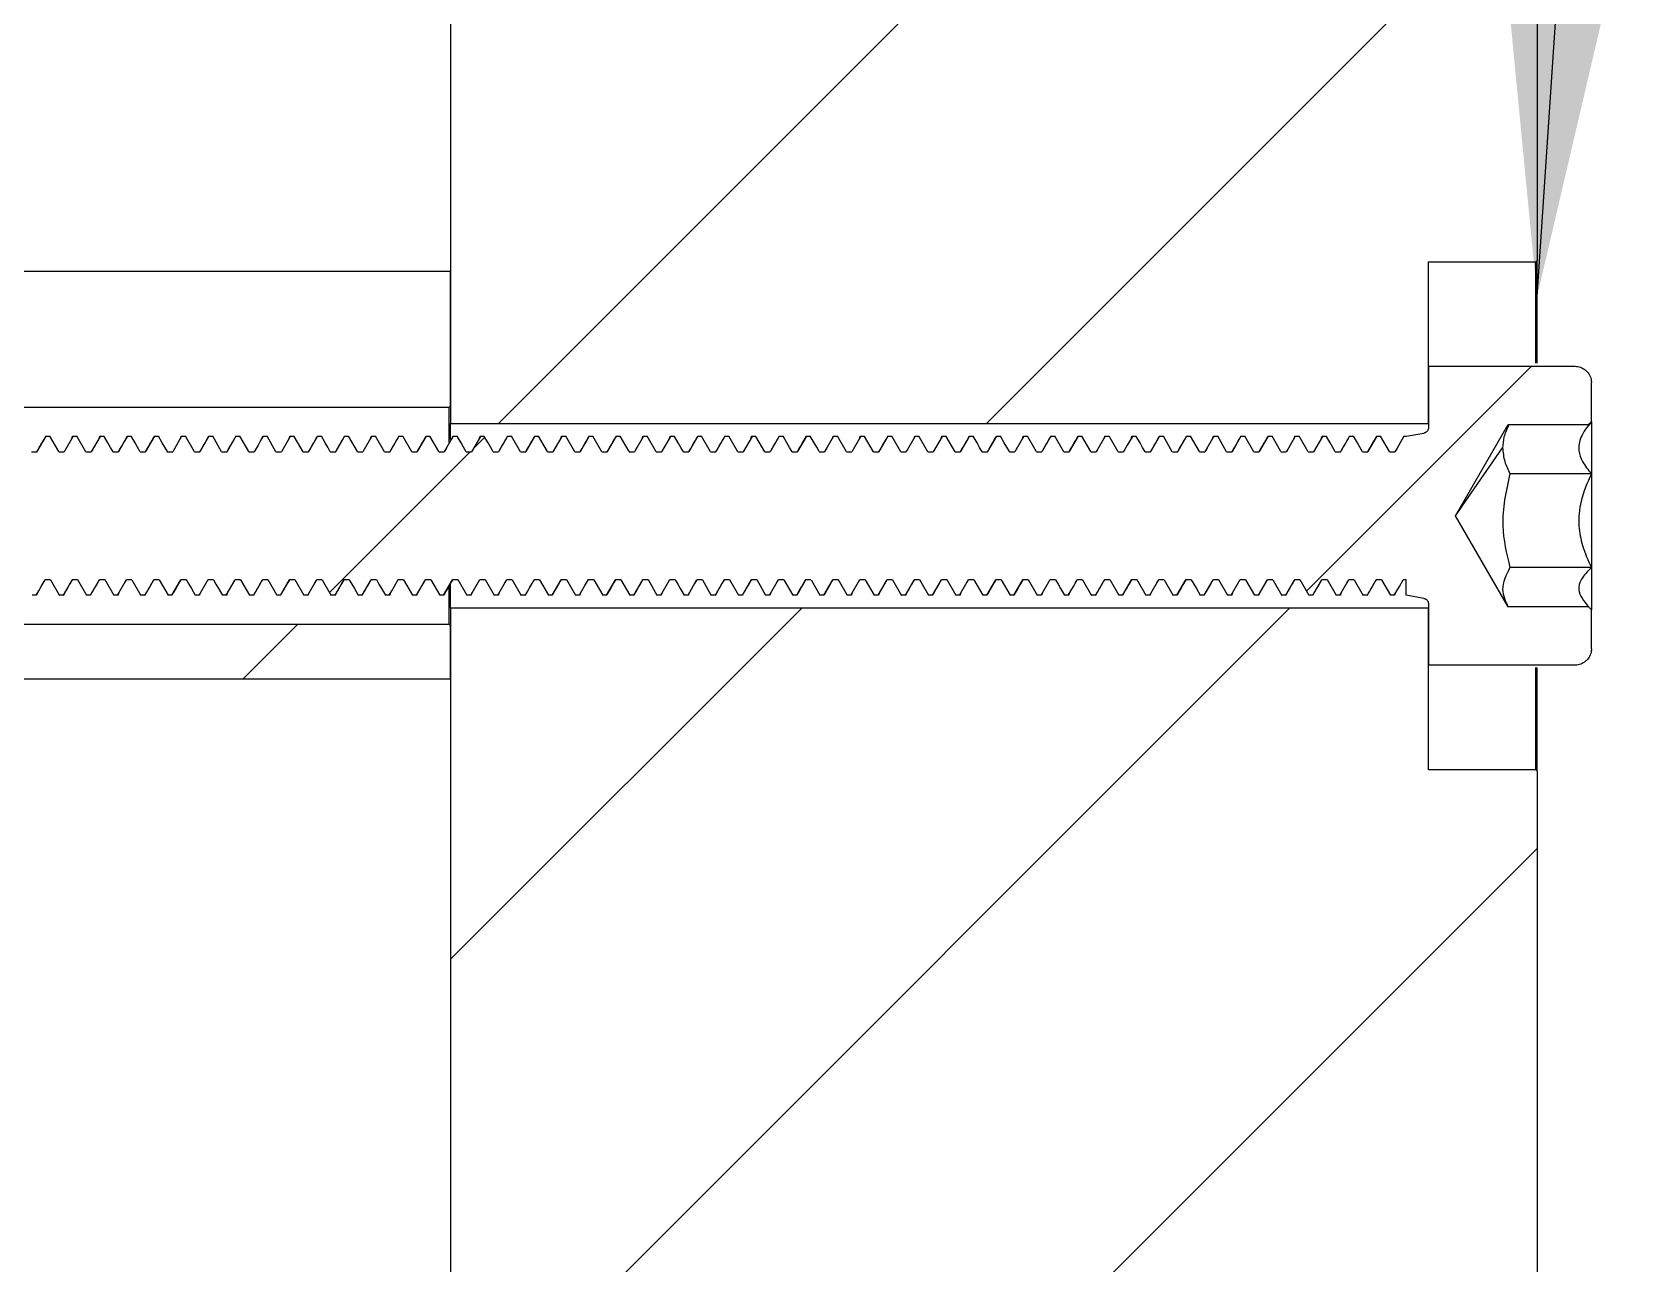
# Model space of a CAD drawing. Header units: millimetres. Extents: x 2 to 1187, y 2 to 839.
# Drawn here: x 606.96 to 614.39, y 742.67 to 748.34 of the extents above; entities that cross this region are included whole.
import ezdxf

# ---------------------------------------------------------------- set-up
doc = ezdxf.new("R2010")
doc.units = ezdxf.units.MM
doc.dimstyles.new('SLDDIMSTYLE0', dxfattribs={"dimtxt": 0.18, "dimasz": 3.302, "dimexe": 0, "dimexo": 0.0625, "dimgap": 0, "dimtad": 0, "dimtih": 1, "dimtoh": 1, "dimdec": 0, "dimrnd": 1e-09, "dimzin": 0, "dimdsep": 46, "dimtxsty": 'Standard', "dimsah": 1, "dimcen": 0.09, "dimadec": 0, "dimazin": 0, "dimtfac": 3.302, "dimtdec": 0, "dimtofl": 0, "dimtmove": 0, "dimatfit": 3, "dimfxl": 1, "dimfrac": 2, "dimtolj": 1, "dimtzin": 0, "dimarcsym": 0})

# ---------------------------------------------------------------- blocks, each defined once
blk = doc.blocks.new('SW_HATCH_0')
at = {"color": 0, "linetype": 'Continuous', "lineweight": 18}
for p, q in [((-60.0269, 133.0486), (-64.2269, 128.8486)), ((-59.8708, 130.9597), (-61.9818, 128.8486)), ((-59.4742, 129.1111), (-60.508, 128.0774)), ((-64.2915, 128.7841), (-64.3405, 128.735)), ((-64.3584, 128.7171), (-65.0047, 128.0708)), ((-60.5867, 127.9986), (-64.448, 124.1374)), ((-62.8318, 127.9986), (-64.448, 126.3824)), ((-65.1519, 127.9236), (-65.4019, 127.6736)), ((-59.448, 126.8923), (-64.448, 121.8923))]:
    blk.add_line(p, q, dxfattribs=at)

msp = doc.modelspace()

# ---------------------------------------------------------------- linework, layer by layer
at = {"color": 7, "linetype": 'Continuous', "lineweight": 25}
for p, q in [((608.8858, 750.9899), (608.8858, 746.5399)), ((613.8858, 750.7399), (613.8858, 747.29)), ((613.3858, 747.2838), (613.8795, 747.2838)), ((613.3858, 746.5399), (613.3858, 747.2838)), ((613.8795, 747.2838), (613.8858, 747.29)), ((613.8795, 746.8163), (613.8795, 747.2838)), ((613.8858, 746.8163), (613.8858, 747.29)), ((603.6358, 747.2399), (608.8858, 747.2399)), ((608.8858, 746.6212), (608.8858, 747.2399)), ((613.3858, 746.8024), (613.3858, 746.5197)), ((613.3858, 746.8024), (614.0608, 746.8024)), ((614.1358, 746.5479), (614.1358, 746.7274)), ((603.6358, 746.6149), (608.8795, 746.6149)), ((608.8795, 746.6149), (608.8858, 746.6212)), ((608.8795, 746.4524), (608.8795, 746.6149)), ((608.8858, 746.5399), (613.3858, 746.5399)), ((608.8858, 746.4651), (608.8858, 746.5399)), ((613.5108, 746.1149), (613.7528, 746.5341)), ((613.7528, 746.5341), (614.1219, 746.5341)), ((614.1219, 746.5341), (614.1358, 746.5479)), ((614.1358, 746.5479), (614.1358, 746.5471)), ((614.1358, 746.5471), (614.1358, 746.3084)), ((607.0231, 746.4813), (606.9818, 746.4098)), ((607.0231, 746.4808), (607.041, 746.4808)), ((607.0821, 746.4097), (607.0409, 746.4813)), ((607.1481, 746.4808), (607.1069, 746.4094)), ((607.1481, 746.4808), (607.1659, 746.4808)), ((607.2072, 746.4094), (607.1659, 746.4809)), ((607.2731, 746.4802), (607.2318, 746.4089)), ((607.2731, 746.4808), (607.2909, 746.4808)), ((607.3981, 746.4808), (607.4159, 746.4808)), ((607.5231, 746.4813), (607.4819, 746.4097)), ((607.5231, 746.4808), (607.5409, 746.4808)), ((607.6481, 746.4803), (607.6069, 746.409)), ((607.6481, 746.4808), (607.6659, 746.4808)), ((607.7072, 746.409), (607.6659, 746.4804)), ((607.7731, 746.4804), (607.7318, 746.4091)), ((607.7731, 746.4808), (607.7909, 746.4808)), ((607.8321, 746.409), (607.7909, 746.4804)), ((607.8981, 746.4814), (607.8568, 746.4098)), ((607.8981, 746.4808), (607.916, 746.4808)), ((607.9572, 746.4098), (607.9159, 746.4813)), ((608.0231, 746.4808), (608.0409, 746.4808)), ((608.0822, 746.4094), (608.0409, 746.4808)), ((608.1481, 746.4802), (608.1068, 746.4089)), ((608.1481, 746.4808), (608.1659, 746.4808)), ((608.2072, 746.4089), (608.1659, 746.4802)), ((608.2731, 746.481), (608.2318, 746.4095)), ((608.2731, 746.4808), (608.2909, 746.4808)), ((608.3981, 746.4812), (608.3569, 746.4097)), ((608.3981, 746.4808), (608.4159, 746.4808)), ((608.4572, 746.4097), (608.4159, 746.4813)), ((608.5231, 746.4803), (608.4819, 746.4089)), ((608.5231, 746.4808), (608.5409, 746.4808)), ((608.5822, 746.409), (608.5409, 746.4803)), ((608.6481, 746.4805), (608.6068, 746.4091)), ((608.6481, 746.4808), (608.6659, 746.4808)), ((608.7071, 746.4091), (608.6659, 746.4804)), ((608.7731, 746.4814), (608.7318, 746.4098)), ((608.773, 746.4808), (608.791, 746.4808)), ((608.8322, 746.4098), (608.7909, 746.4813)), ((608.8981, 746.4806), (608.8569, 746.4092)), ((608.8981, 746.4808), (608.9159, 746.4808)), ((609.0231, 746.4802), (608.9818, 746.4089)), ((609.0231, 746.4808), (609.0409, 746.4808)), ((609.1481, 746.4811), (609.1068, 746.4096)), ((609.1481, 746.4808), (609.1659, 746.4808)), ((609.2071, 746.4095), (609.1659, 746.481)), ((609.2731, 746.4811), (609.2319, 746.4096)), ((609.2731, 746.4808), (609.2909, 746.4808)), ((609.3322, 746.4097), (609.2909, 746.4812)), ((609.3981, 746.4802), (609.3569, 746.4089)), ((609.3981, 746.4808), (609.4159, 746.4808)), ((609.4572, 746.4089), (609.4159, 746.4803)), ((609.5231, 746.4808), (609.5409, 746.4808)), ((609.5821, 746.4091), (609.5409, 746.4805)), ((609.6481, 746.4814), (609.6068, 746.4098)), ((609.648, 746.4808), (609.666, 746.4808)), ((609.7072, 746.4098), (609.6659, 746.4814)), ((609.7731, 746.4806), (609.7319, 746.4092)), ((609.7731, 746.4808), (609.7909, 746.4808)), ((609.8322, 746.4093), (609.7909, 746.4807)), ((609.8981, 746.4802), (609.8568, 746.4089)), ((609.8981, 746.4808), (609.9159, 746.4808)), ((610.0231, 746.4811), (609.9818, 746.4096)), ((610.0231, 746.4808), (610.041, 746.4808)), ((610.0821, 746.4096), (610.0409, 746.481)), ((610.1481, 746.4811), (610.1069, 746.4096)), ((610.1481, 746.4808), (610.1659, 746.4808)), ((610.2072, 746.4096), (610.1659, 746.4811)), ((610.2731, 746.4802), (610.2319, 746.4089)), ((610.2731, 746.4808), (610.2909, 746.4808)), ((610.3322, 746.4089), (610.2909, 746.4802)), ((610.3981, 746.4807), (610.3568, 746.4092)), ((610.3981, 746.4808), (610.4159, 746.4808)), ((610.5231, 746.4814), (610.4818, 746.4098)), ((610.523, 746.4808), (610.541, 746.4808)), ((610.6481, 746.4805), (610.6069, 746.4091)), ((610.6481, 746.4808), (610.6659, 746.4808)), ((610.7072, 746.4092), (610.6659, 746.4806)), ((610.7731, 746.4803), (610.7318, 746.4089)), ((610.7731, 746.4808), (610.7909, 746.4808)), ((610.8322, 746.4089), (610.7909, 746.4802)), ((610.8981, 746.4812), (610.8568, 746.4097)), ((610.8981, 746.4808), (610.916, 746.4808)), ((610.9571, 746.4096), (610.9159, 746.4811)), ((611.0231, 746.481), (610.9819, 746.4095)), ((611.0231, 746.4808), (611.0409, 746.4808)), ((611.0822, 746.4096), (611.0409, 746.4811)), ((611.1481, 746.4802), (611.1068, 746.4089)), ((611.1481, 746.4808), (611.1659, 746.4808)), ((611.2072, 746.4089), (611.1659, 746.4802)), ((611.2731, 746.4807), (611.2318, 746.4093)), ((611.2731, 746.4808), (611.2909, 746.4808)), ((611.3981, 746.4814), (611.3568, 746.4098)), ((611.398, 746.4808), (611.416, 746.4808)), ((611.5231, 746.4804), (611.4819, 746.4091)), ((611.5231, 746.4808), (611.5409, 746.4808)), ((611.5822, 746.4091), (611.5409, 746.4805)), ((611.6481, 746.4803), (611.6068, 746.409)), ((611.6481, 746.4808), (611.6659, 746.4808)), ((611.7072, 746.4089), (611.6659, 746.4803)), ((611.7731, 746.4813), (611.7318, 746.4097)), ((611.7731, 746.4808), (611.791, 746.4808)), ((611.8321, 746.4097), (611.7909, 746.4812)), ((611.8981, 746.4809), (611.8569, 746.4094)), ((611.8981, 746.4808), (611.9159, 746.4808)), ((611.9572, 746.4095), (611.9159, 746.481)), ((612.0231, 746.4808), (612.0409, 746.4808)), ((612.1481, 746.4808), (612.1068, 746.4094)), ((612.1481, 746.4808), (612.1659, 746.4808)), ((612.2071, 746.4093), (612.1659, 746.4807)), ((612.2731, 746.4813), (612.2319, 746.4098)), ((612.273, 746.4808), (612.2909, 746.4808)), ((612.3322, 746.4098), (612.2909, 746.4814)), ((612.3981, 746.4804), (612.3569, 746.409)), ((612.3981, 746.4808), (612.4159, 746.4808)), ((612.4572, 746.4091), (612.4159, 746.4805)), ((612.5231, 746.4804), (612.4818, 746.409)), ((612.5231, 746.4808), (612.5409, 746.4808)), ((612.5821, 746.409), (612.5409, 746.4803)), ((612.6481, 746.4813), (612.6068, 746.4098)), ((612.6481, 746.4808), (612.666, 746.4808)), ((612.7071, 746.4097), (612.6659, 746.4812)), ((612.7731, 746.4808), (612.7909, 746.4808)), ((612.8322, 746.4095), (612.7909, 746.4809)), ((612.8981, 746.4802), (612.8568, 746.4089)), ((612.8981, 746.4808), (612.9159, 746.4808)), ((613.0231, 746.4809), (612.9818, 746.4094)), ((613.0231, 746.4808), (613.0409, 746.4808)), ((613.1481, 746.4813), (613.1069, 746.4097)), ((613.1481, 746.4808), (613.1659, 746.4808)), ((613.2072, 746.4098), (613.1659, 746.4813)), ((613.2731, 746.4804), (613.2319, 746.409)), ((613.2685, 746.4703), (613.2731, 746.4808)), ((613.2731, 746.4808), (613.284, 746.4808)), ((613.284, 746.4808), (613.3651, 746.4951)), ((606.9572, 746.4093), (606.9819, 746.4093)), ((607.0821, 746.4093), (607.1068, 746.4093)), ((607.1138, 746.4214), (607.1067, 746.4093)), ((607.2072, 746.4093), (607.2318, 746.4093)), ((607.232, 746.4092), (607.232, 746.4091)), ((607.3322, 746.4093), (607.3569, 746.4093)), ((607.4572, 746.4093), (607.4819, 746.4093)), ((607.582, 746.4093), (607.6068, 746.4093)), ((607.6159, 746.4245), (607.6068, 746.4093)), ((607.7071, 746.4093), (607.7319, 746.4093)), ((607.8322, 746.4093), (607.8569, 746.4093)), ((607.9571, 746.4093), (607.9818, 746.4093)), ((607.9903, 746.4239), (607.9817, 746.4093)), ((608.0822, 746.4093), (608.1068, 746.4093)), ((608.2072, 746.4093), (608.2319, 746.4093)), ((608.3322, 746.4093), (608.3569, 746.4093)), ((608.4572, 746.4093), (608.4818, 746.4093)), ((608.4898, 746.4227), (608.4819, 746.4092)), ((608.5822, 746.4093), (608.6069, 746.4093)), ((608.7072, 746.4093), (608.7319, 746.4093)), ((608.8321, 746.4093), (608.8568, 746.4093)), ((608.8664, 746.4257), (608.8567, 746.4093)), ((608.9572, 746.4093), (608.9818, 746.4093)), ((609.0822, 746.4093), (609.1069, 746.4093)), ((609.2072, 746.4093), (609.2318, 746.4093)), ((609.3322, 746.4093), (609.3568, 746.4093)), ((609.3636, 746.4205), (609.3569, 746.4092)), ((609.4572, 746.4093), (609.4819, 746.4093)), ((609.5822, 746.4093), (609.6069, 746.4093)), ((609.7073, 746.4093), (609.7318, 746.4093)), ((609.742, 746.4268), (609.7317, 746.4093)), ((609.8322, 746.4093), (609.8568, 746.4093)), ((609.9572, 746.4093), (609.9819, 746.4093)), ((610.0822, 746.4093), (610.1068, 746.4093)), ((610.2072, 746.4093), (610.2318, 746.4093)), ((610.2372, 746.4181), (610.2319, 746.4092)), ((610.3322, 746.4093), (610.3569, 746.4093)), ((610.4572, 746.4093), (610.4819, 746.4093)), ((610.5821, 746.4093), (610.6068, 746.4093)), ((610.6173, 746.4273), (610.6068, 746.4093)), ((610.7072, 746.4093), (610.7318, 746.4093)), ((610.8322, 746.4093), (610.8569, 746.4093)), ((610.9572, 746.4093), (610.9818, 746.4093)), ((610.9841, 746.4134), (610.9817, 746.4093)), ((611.0822, 746.4093), (611.1068, 746.4093)), ((611.1107, 746.4155), (611.107, 746.4092)), ((611.2072, 746.4093), (611.2319, 746.4093)), ((611.3322, 746.4093), (611.3569, 746.4093)), ((611.4571, 746.4093), (611.4818, 746.4093)), ((611.4923, 746.4271), (611.4818, 746.4093)), ((611.5822, 746.4093), (611.6068, 746.4093)), ((611.7072, 746.4093), (611.7319, 746.4093)), ((611.8322, 746.4093), (611.8568, 746.4093)), ((611.8614, 746.4172), (611.8567, 746.4093)), ((611.9572, 746.4093), (611.9818, 746.4093)), ((611.9841, 746.4128), (611.982, 746.4092)), ((612.0822, 746.4093), (612.1069, 746.4093)), ((612.2072, 746.4093), (612.2319, 746.4093)), ((612.3321, 746.4093), (612.3568, 746.4093)), ((612.3669, 746.4263), (612.3568, 746.4093)), ((612.4572, 746.4093), (612.4819, 746.4093)), ((612.5822, 746.4093), (612.6069, 746.4093)), ((612.7072, 746.4093), (612.7318, 746.4093)), ((612.7383, 746.4205), (612.7317, 746.4093)), ((612.8322, 746.4093), (612.8568, 746.4093)), ((612.8574, 746.4099), (612.857, 746.4092)), ((612.9572, 746.4093), (612.9819, 746.4093)), ((613.0822, 746.4093), (613.1069, 746.4093)), ((613.207, 746.4093), (613.2318, 746.4093)), ((613.2401, 746.4232), (613.2318, 746.4092)), ((613.5108, 746.1149), (613.7273, 746.4278)), ((614.1358, 746.3084), (613.7608, 746.3084)), ((614.1358, 746.3084), (614.1358, 745.8762)), ((613.7528, 745.6957), (613.5108, 746.1149)), ((614.1358, 745.8762), (613.7608, 745.8762)), ((614.1358, 745.8762), (614.1358, 745.6819)), ((607.0121, 745.8074), (607.0198, 745.8205)), ((607.0444, 745.8205), (607.0197, 745.8205)), ((607.0444, 745.8201), (607.0856, 745.7485)), ((607.1034, 745.7485), (607.1447, 745.82)), ((607.1693, 745.8205), (607.1446, 745.8205)), ((607.1694, 745.8208), (607.2106, 745.7495)), ((607.2284, 745.7494), (607.2697, 745.8208)), ((607.2944, 745.8205), (607.2696, 745.8205)), ((607.2943, 745.8208), (607.3356, 745.7494)), ((607.3534, 745.7495), (607.3946, 745.8208)), ((607.3851, 745.8043), (607.3947, 745.8205)), ((607.4195, 745.8205), (607.3947, 745.8205)), ((607.4193, 745.82), (607.4606, 745.7485)), ((607.4784, 745.7485), (607.5197, 745.8201)), ((607.5443, 745.8205), (607.5197, 745.8205)), ((607.5444, 745.8205), (607.5856, 745.7491)), ((607.6034, 745.7489), (607.6447, 745.8204)), ((607.6693, 745.8205), (607.6446, 745.8205)), ((607.7284, 745.7496), (607.7697, 745.821)), ((607.7685, 745.8189), (607.7695, 745.8206)), ((607.7943, 745.8205), (607.7697, 745.8205)), ((607.8534, 745.749), (607.8946, 745.8204)), ((607.8888, 745.8103), (607.8948, 745.8205)), ((607.9193, 745.8205), (607.8947, 745.8205)), ((607.9194, 745.8201), (607.9606, 745.7486)), ((607.9784, 745.7485), (608.0197, 745.8201)), ((608.0443, 745.8205), (608.0196, 745.8205)), ((608.0444, 745.8209), (608.0856, 745.7495)), ((608.1034, 745.7495), (608.1447, 745.8208)), ((608.1694, 745.8205), (608.1446, 745.8205)), ((608.1693, 745.8207), (608.2106, 745.7493)), ((608.2284, 745.7494), (608.2696, 745.8208)), ((608.2595, 745.8032), (608.2697, 745.8205)), ((608.2945, 745.8205), (608.2697, 745.8205)), ((608.2943, 745.82), (608.3356, 745.7484)), ((608.3534, 745.7485), (608.3947, 745.82)), ((608.4193, 745.8205), (608.3947, 745.8205)), ((608.4784, 745.749), (608.5197, 745.8205)), ((608.5443, 745.8205), (608.5196, 745.8205)), ((608.6419, 745.8161), (608.6445, 745.8206)), ((608.6694, 745.8205), (608.6447, 745.8205)), ((608.6693, 745.8203), (608.7106, 745.7488)), ((608.7284, 745.7489), (608.7696, 745.8203)), ((608.7659, 745.8138), (608.7698, 745.8205)), ((608.7944, 745.8205), (608.7697, 745.8205)), ((608.7944, 745.8202), (608.8356, 745.7487)), ((608.8534, 745.7486), (608.8947, 745.8201)), ((608.8795, 745.6149), (608.8795, 745.7893)), ((608.8858, 745.6899), (608.8858, 745.7992)), ((608.9193, 745.8205), (608.8946, 745.8205)), ((608.9194, 745.8209), (608.9606, 745.7496)), ((608.9784, 745.7495), (609.0197, 745.8209)), ((609.0443, 745.8205), (609.0196, 745.8205)), ((609.0443, 745.8207), (609.0856, 745.7493)), ((609.1034, 745.7494), (609.1446, 745.8207)), ((609.1342, 745.8026), (609.1447, 745.8205)), ((609.1695, 745.8205), (609.1447, 745.8205)), ((609.1693, 745.82), (609.2106, 745.7484)), ((609.2284, 745.7485), (609.2697, 745.82)), ((609.2943, 745.8205), (609.2696, 745.8205)), ((609.2944, 745.8206), (609.3356, 745.7492)), ((609.3534, 745.7491), (609.3947, 745.8205)), ((609.4193, 745.8205), (609.3946, 745.8205)), ((609.4193, 745.8209), (609.4606, 745.7496)), ((609.5153, 745.8134), (609.5196, 745.8206)), ((609.5444, 745.8205), (609.5197, 745.8205)), ((609.5443, 745.8202), (609.5856, 745.7487)), ((609.6034, 745.7488), (609.6446, 745.8203)), ((609.6694, 745.8205), (609.6447, 745.8205)), ((609.6694, 745.8202), (609.7106, 745.7487)), ((609.7284, 745.7486), (609.7697, 745.8201)), ((609.7943, 745.8205), (609.7696, 745.8205)), ((609.7944, 745.8209), (609.8356, 745.7496)), ((609.8534, 745.7496), (609.8947, 745.8209)), ((609.9193, 745.8205), (609.8946, 745.8205)), ((609.9784, 745.7493), (610.0196, 745.8207)), ((610.0092, 745.8026), (610.0197, 745.8205)), ((610.0445, 745.8205), (610.0197, 745.8205)), ((610.0443, 745.82), (610.0856, 745.7484)), ((610.1034, 745.7484), (610.1447, 745.82)), ((610.1693, 745.8205), (610.1446, 745.8205)), ((610.1694, 745.8207), (610.2106, 745.7493)), ((610.2284, 745.7492), (610.2697, 745.8206)), ((610.2943, 745.8205), (610.2696, 745.8205)), ((610.2943, 745.8209), (610.3356, 745.7496)), ((610.3534, 745.7496), (610.3947, 745.8209)), ((610.3888, 745.8109), (610.3946, 745.8206)), ((610.4193, 745.8205), (610.3947, 745.8205)), ((610.4193, 745.8202), (610.4606, 745.7486)), ((610.5443, 745.8205), (610.5197, 745.8205)), ((610.5444, 745.8203), (610.5856, 745.7488)), ((610.6034, 745.7487), (610.6447, 745.8202)), ((610.6693, 745.8205), (610.6446, 745.8205)), ((610.6693, 745.8209), (610.7106, 745.7496)), ((610.7284, 745.7496), (610.7697, 745.8209)), ((610.7943, 745.8205), (610.7696, 745.8205)), ((610.7943, 745.8205), (610.8356, 745.7491)), ((610.8534, 745.7492), (610.8946, 745.8206)), ((610.8846, 745.8033), (610.8948, 745.8205)), ((610.9194, 745.8205), (610.8947, 745.8205)), ((610.9193, 745.82), (610.9606, 745.7484)), ((610.9784, 745.7484), (611.0197, 745.82)), ((611.0443, 745.8205), (611.0196, 745.8205)), ((611.0444, 745.8207), (611.0856, 745.7493)), ((611.1034, 745.7493), (611.1447, 745.8206)), ((611.1693, 745.8205), (611.1446, 745.8205)), ((611.1693, 745.8209), (611.2106, 745.7495)), ((611.2284, 745.7496), (611.2697, 745.8209)), ((611.2625, 745.8085), (611.2696, 745.8206)), ((611.2943, 745.8205), (611.2697, 745.8205)), ((611.2943, 745.8201), (611.3356, 745.7486)), ((611.3534, 745.7487), (611.3946, 745.8202)), ((611.4193, 745.8205), (611.3947, 745.8205)), ((611.4194, 745.8203), (611.4606, 745.7489)), ((611.4784, 745.7488), (611.5197, 745.8203)), ((611.5443, 745.8205), (611.5196, 745.8205)), ((611.5443, 745.821), (611.5856, 745.7496)), ((611.6034, 745.7496), (611.6447, 745.8209)), ((611.6693, 745.8205), (611.6446, 745.8205)), ((611.7605, 745.8047), (611.7698, 745.8205)), ((611.7944, 745.8205), (611.7697, 745.8205)), ((611.7944, 745.82), (611.8356, 745.7485)), ((611.8534, 745.7484), (611.8947, 745.82)), ((611.9193, 745.8205), (611.8946, 745.8205)), ((611.9194, 745.8208), (611.9606, 745.7494)), ((611.9784, 745.7493), (612.0197, 745.8207)), ((612.0444, 745.8205), (612.0196, 745.8205)), ((612.0443, 745.8208), (612.0856, 745.7495)), ((612.1034, 745.7495), (612.1446, 745.8209)), ((612.1363, 745.8065), (612.1446, 745.8206)), ((612.1693, 745.8205), (612.1447, 745.8205)), ((612.1693, 745.8201), (612.2106, 745.7485)), ((612.2284, 745.7486), (612.2696, 745.8201)), ((612.2943, 745.8205), (612.2697, 745.8205)), ((612.3534, 745.7488), (612.3947, 745.8203)), ((612.4193, 745.8205), (612.3946, 745.8205)), ((612.4193, 745.821), (612.4606, 745.7496)), ((612.4784, 745.7496), (612.5197, 745.8209)), ((612.5443, 745.8205), (612.5197, 745.8205)), ((612.5443, 745.8204), (612.5856, 745.749)), ((612.6034, 745.7491), (612.6446, 745.8205)), ((612.6367, 745.8067), (612.6448, 745.8205)), ((612.6694, 745.8205), (612.6447, 745.8205)), ((612.6694, 745.8201), (612.7106, 745.7485)), ((612.7284, 745.7485), (612.7697, 745.82)), ((612.7943, 745.8205), (612.7696, 745.8205)), ((612.7944, 745.8208), (612.8356, 745.7495)), ((612.8534, 745.7494), (612.8947, 745.8208)), ((612.9194, 745.8205), (612.8946, 745.8205)), ((612.9193, 745.8208), (612.9606, 745.7494)), ((612.9784, 745.7495), (613.0196, 745.8208)), ((613.0103, 745.8047), (613.0197, 745.8206)), ((613.0443, 745.8205), (613.0197, 745.8205)), ((613.0443, 745.82), (613.0856, 745.7485)), ((613.1034, 745.7485), (613.1447, 745.8201)), ((613.1693, 745.8205), (613.1447, 745.8205)), ((613.1694, 745.8205), (613.2106, 745.749)), ((613.284, 745.8205), (613.2697, 745.8205)), ((613.284, 745.749), (613.284, 745.8205)), ((606.9784, 745.749), (606.9606, 745.749)), ((607.1036, 745.749), (607.0856, 745.749)), ((607.2284, 745.749), (607.2106, 745.749)), ((607.3534, 745.749), (607.3356, 745.749)), ((607.4784, 745.749), (607.4606, 745.749)), ((607.6034, 745.749), (607.5856, 745.749)), ((607.7284, 745.749), (607.7106, 745.749)), ((607.8534, 745.749), (607.8356, 745.749)), ((607.9784, 745.749), (607.9605, 745.749)), ((608.1034, 745.749), (608.0856, 745.749)), ((608.2284, 745.749), (608.2106, 745.749)), ((608.3534, 745.749), (608.3356, 745.749)), ((608.4784, 745.749), (608.4606, 745.749)), ((608.6034, 745.749), (608.5856, 745.749)), ((608.7284, 745.749), (608.7106, 745.749)), ((608.8534, 745.749), (608.8355, 745.749)), ((608.9784, 745.749), (608.9606, 745.749)), ((609.1034, 745.749), (609.0856, 745.749)), ((609.2285, 745.749), (609.2106, 745.749)), ((609.3534, 745.749), (609.3356, 745.749)), ((609.4784, 745.749), (609.4606, 745.749)), ((609.6034, 745.749), (609.5856, 745.749)), ((609.7284, 745.749), (609.7105, 745.749)), ((609.8534, 745.749), (609.8356, 745.749)), ((609.9784, 745.749), (609.9606, 745.749)), ((610.1035, 745.749), (610.0856, 745.749)), ((610.2284, 745.749), (610.2106, 745.749)), ((610.3534, 745.749), (610.3356, 745.749)), ((610.4784, 745.749), (610.4606, 745.749)), ((610.6034, 745.749), (610.5855, 745.749)), ((610.7284, 745.749), (610.7106, 745.749)), ((610.8534, 745.749), (610.8356, 745.749)), ((610.9785, 745.749), (610.9606, 745.749)), ((611.1034, 745.749), (611.0856, 745.749)), ((611.2284, 745.749), (611.2106, 745.749)), ((611.3534, 745.749), (611.3356, 745.749)), ((611.4784, 745.749), (611.4605, 745.749)), ((611.6034, 745.749), (611.5856, 745.749)), ((611.7284, 745.749), (611.7106, 745.749)), ((611.8535, 745.749), (611.8356, 745.749)), ((611.9784, 745.749), (611.9606, 745.749)), ((612.1034, 745.749), (612.0856, 745.749)), ((612.2284, 745.749), (612.2106, 745.749)), ((612.3534, 745.749), (612.3356, 745.749)), ((612.4784, 745.749), (612.4606, 745.749)), ((612.6034, 745.749), (612.5856, 745.749)), ((612.7285, 745.749), (612.7106, 745.749)), ((612.8534, 745.749), (612.8356, 745.749)), ((612.9784, 745.749), (612.9606, 745.749)), ((613.1034, 745.749), (613.0856, 745.749)), ((613.2284, 745.749), (613.2106, 745.749)), ((613.3651, 745.7347), (613.284, 745.749)), ((613.3858, 745.7101), (613.3858, 745.4274)), ((613.3858, 745.6899), (608.8858, 745.6899)), ((608.8858, 745.6899), (608.8858, 725.8649)), ((613.3858, 744.946), (613.3858, 745.6899)), ((614.1219, 745.6957), (613.7528, 745.6957)), ((614.1358, 745.6819), (614.1219, 745.6957)), ((614.1358, 745.5024), (614.1358, 745.6819)), ((608.8795, 745.6149), (603.6358, 745.6149)), ((608.8858, 745.6087), (608.8795, 745.6149)), ((608.8858, 745.3649), (608.8858, 745.6087)), ((614.0608, 745.4274), (613.3858, 745.4274)), ((613.8795, 744.946), (613.8795, 745.416)), ((613.8858, 744.9398), (613.8858, 745.4158)), ((603.6358, 745.3649), (608.8858, 745.3649)), ((613.8795, 744.946), (613.3858, 744.946)), ((613.8858, 744.9398), (613.8795, 744.946)), ((613.8858, 744.9398), (613.8858, 725.8649))]:
    msp.add_line(p, q, dxfattribs=at)
at = {"color": 7, "linetype": 'Continuous', "lineweight": 25, "flags": 128}
for points in [[(607.3322, 746.4089), (607.3204, 746.4292), (607.3086, 746.4496), (607.2909, 746.4802)], [(607.3981, 746.4809), (607.3863, 746.4605), (607.3746, 746.4402), (607.3568, 746.4094)], [(607.4571, 746.4094), (607.4454, 746.4297), (607.4336, 746.4501), (607.4159, 746.4808)], [(607.5822, 746.4098), (607.5704, 746.4301), (607.5587, 746.4505), (607.5409, 746.4813)], [(608.0231, 746.4807), (608.0113, 746.4604), (607.9996, 746.44), (607.9819, 746.4093)], [(608.3321, 746.4094), (608.3204, 746.4298), (608.3086, 746.4502), (608.2909, 746.4809)], [(608.9572, 746.4093), (608.9454, 746.4297), (608.9337, 746.45), (608.9159, 746.4807)], [(609.0822, 746.4089), (609.0704, 746.4292), (609.0586, 746.4496), (609.0409, 746.4802)], [(609.5231, 746.4806), (609.5113, 746.4602), (609.4995, 746.4399), (609.4818, 746.4092)], [(609.9572, 746.4089), (609.9454, 746.4292), (609.9336, 746.4496), (609.9159, 746.4802)], [(610.4571, 746.4092), (610.4454, 746.4295), (610.4336, 746.4499), (610.4159, 746.4806)], [(610.5822, 746.4098), (610.5704, 746.4302), (610.5587, 746.4506), (610.5409, 746.4814)], [(611.3321, 746.4092), (611.3204, 746.4296), (611.3086, 746.4499), (611.2909, 746.4806)], [(611.4572, 746.4098), (611.4454, 746.4302), (611.4337, 746.4506), (611.4159, 746.4814)], [(612.0231, 746.4802), (612.0113, 746.4598), (611.9995, 746.4395), (611.9818, 746.4089)], [(612.0822, 746.4089), (612.0704, 746.4292), (612.0586, 746.4496), (612.0409, 746.4802)], [(612.7731, 746.4808), (612.7614, 746.4605), (612.7496, 746.4401), (612.7319, 746.4094)], [(612.9572, 746.4089), (612.9454, 746.4292), (612.9336, 746.4496), (612.9159, 746.4802)], [(613.0821, 746.4093), (613.0704, 746.4297), (613.0586, 746.4501), (613.0409, 746.4808)], [(606.9784, 745.749), (606.9902, 745.7694), (607.0019, 745.7898), (607.0196, 745.8205)], [(607.6693, 745.8209), (607.6811, 745.8006), (607.6929, 745.7802), (607.7106, 745.7496)], [(607.7943, 745.8203), (607.8061, 745.8), (607.8178, 745.7796), (607.8356, 745.7489)], [(608.4194, 745.8205), (608.4311, 745.8002), (608.4429, 745.7798), (608.4606, 745.7491)], [(608.5443, 745.8209), (608.5561, 745.8006), (608.5679, 745.7802), (608.5856, 745.7496)], [(608.6034, 745.7496), (608.6152, 745.77), (608.627, 745.7903), (608.6447, 745.821)], [(609.4784, 745.7496), (609.4902, 745.77), (609.502, 745.7903), (609.5197, 745.8209)], [(609.9193, 745.8206), (609.9311, 745.8002), (609.9428, 745.7799), (609.9606, 745.7492)], [(610.4784, 745.7487), (610.4902, 745.7691), (610.5019, 745.7895), (610.5196, 745.8202)], [(611.6693, 745.8205), (611.6811, 745.8001), (611.6928, 745.7797), (611.7106, 745.749)], [(611.7284, 745.7491), (611.7402, 745.7695), (611.7519, 745.7899), (611.7696, 745.8206)], [(612.2944, 745.8204), (612.3061, 745.8), (612.3179, 745.7797), (612.3356, 745.7489)], [(613.2284, 745.7489), (613.2402, 745.7693), (613.2519, 745.7897), (613.2697, 745.8204)]]:
    msp.add_lwpolyline(points, dxfattribs=at)
at = {"color": 7, "linetype": 'Continuous', "lineweight": 18}
msp.add_circle((623.8858, 756.6149), 27.2907, dxfattribs=at)
at = {"color": 7, "linetype": 'Continuous', "lineweight": 25}
for points, knots in [([(614.0608, 746.8024), (614.0692, 746.8016), (614.086, 746.7999), (614.1085, 746.787), (614.1255, 746.768), (614.1345, 746.7469), (614.1354, 746.733), (614.1358, 746.7274)], [0, 0, 0, 0, 0.214273, 0.428966, 0.643659, 0.858352, 1, 1, 1, 1]), ([(613.7556, 746.5341), (613.7469, 746.5152), (613.7306, 746.4803), (613.7283, 746.4443), (613.7273, 746.4278)], [0, 0, 0, 0, 0.540073, 1, 1, 1, 1]), ([(614.1358, 746.5471), (614.1173, 746.5242), (614.0833, 746.4821), (614.0735, 746.4182), (614.0928, 746.3606), (614.1207, 746.3267), (614.1358, 746.3084)], [0, 0, 0, 0, 0.300011, 0.553083, 0.757954, 1, 1, 1, 1]), ([(614.1219, 746.5341), (614.1244, 746.5365), (614.1288, 746.5409), (614.1336, 746.5452), (614.1358, 746.5471)], [0, 0, 0, 0, 0.551301, 1, 1, 1, 1]), ([(607.0214, 746.4798), (607.0144, 746.4678), (607.0008, 746.4443), (606.9872, 746.4208), (606.9806, 746.4093)], [0, 0, 0, 0, 0.510935, 1, 1, 1, 1]), ([(607.1435, 746.469), (607.1438, 746.4708), (607.1453, 746.4819), (607.1468, 746.4813), (607.1481, 746.4808)], [0, 0, 0, 0, 0.164988, 1, 1, 1, 1]), ([(607.2685, 746.4689), (607.2688, 746.4707), (607.2703, 746.4819), (607.2718, 746.4813), (607.2731, 746.4808)], [0, 0, 0, 0, 0.166272, 1, 1, 1, 1]), ([(607.3964, 746.4793), (607.3894, 746.4673), (607.3759, 746.444), (607.3624, 746.4207), (607.3558, 746.4093)], [0, 0, 0, 0, 0.513863, 1, 1, 1, 1]), ([(607.5212, 746.4797), (607.5143, 746.4678), (607.5007, 746.4443), (607.4871, 746.4208), (607.4804, 746.4093)], [0, 0, 0, 0, 0.510675, 1, 1, 1, 1]), ([(607.6435, 746.4688), (607.6438, 746.4707), (607.6453, 746.4819), (607.6468, 746.4813), (607.6481, 746.4808)], [0, 0, 0, 0, 0.16871, 1, 1, 1, 1]), ([(607.7713, 746.4788), (607.7644, 746.4668), (607.7509, 746.4437), (607.7375, 746.4205), (607.7309, 746.4093)], [0, 0, 0, 0, 0.517064, 1, 1, 1, 1]), ([(607.8964, 746.4798), (607.8894, 746.4678), (607.8758, 746.4443), (607.8622, 746.4208), (607.8555, 746.4093)], [0, 0, 0, 0, 0.510634, 1, 1, 1, 1]), ([(608.0185, 746.4689), (608.0188, 746.4708), (608.0203, 746.4819), (608.0218, 746.4813), (608.0231, 746.4808)], [0, 0, 0, 0, 0.1662849, 1, 1, 1, 1]), ([(608.1435, 746.4689), (608.1438, 746.4707), (608.1453, 746.4819), (608.1468, 746.4813), (608.1481, 746.4808)], [0, 0, 0, 0, 0.16513, 1, 1, 1, 1]), ([(608.2714, 746.4794), (608.2645, 746.4674), (608.2509, 746.4441), (608.2374, 746.4207), (608.2308, 746.4093)], [0, 0, 0, 0, 0.513325, 1, 1, 1, 1]), ([(608.3962, 746.4797), (608.3892, 746.4677), (608.3756, 746.4442), (608.3621, 746.4208), (608.3554, 746.4093)], [0, 0, 0, 0, 0.5110903, 1, 1, 1, 1]), ([(608.5185, 746.4688), (608.5188, 746.4707), (608.5203, 746.4819), (608.5218, 746.4813), (608.5231, 746.4808)], [0, 0, 0, 0, 0.168974, 1, 1, 1, 1]), ([(608.6463, 746.4789), (608.6394, 746.4669), (608.6259, 746.4437), (608.6124, 746.4205), (608.6059, 746.4093)], [0, 0, 0, 0, 0.516618, 1, 1, 1, 1]), ([(608.7714, 746.4798), (608.7644, 746.4678), (608.7508, 746.4443), (608.7372, 746.4208), (608.7305, 746.4093)], [0, 0, 0, 0, 0.510402, 1, 1, 1, 1]), ([(608.8935, 746.4689), (608.8938, 746.4708), (608.8953, 746.4819), (608.8968, 746.4813), (608.8981, 746.4808)], [0, 0, 0, 0, 0.166829, 1, 1, 1, 1]), ([(609.0185, 746.4689), (609.0188, 746.4708), (609.0203, 746.4819), (609.0218, 746.4813), (609.0231, 746.4808)], [0, 0, 0, 0, 0.163845, 1, 1, 1, 1]), ([(609.1464, 746.4795), (609.1395, 746.4675), (609.1259, 746.4441), (609.1123, 746.4207), (609.1057, 746.4093)], [0, 0, 0, 0, 0.512801, 1, 1, 1, 1]), ([(609.2711, 746.4796), (609.2642, 746.4676), (609.2506, 746.4442), (609.237, 746.4208), (609.2304, 746.4093)], [0, 0, 0, 0, 0.511586, 1, 1, 1, 1]), ([(609.3935, 746.4688), (609.3938, 746.4707), (609.3953, 746.4819), (609.3968, 746.4813), (609.3981, 746.4808)], [0, 0, 0, 0, 0.1689659, 1, 1, 1, 1]), ([(609.5213, 746.4789), (609.5144, 746.467), (609.5009, 746.4438), (609.4874, 746.4206), (609.4809, 746.4093)], [0, 0, 0, 0, 0.516137, 1, 1, 1, 1]), ([(609.6463, 746.4799), (609.6394, 746.4679), (609.6258, 746.4444), (609.6122, 746.4209), (609.6055, 746.4093)], [0, 0, 0, 0, 0.510247, 1, 1, 1, 1]), ([(609.7685, 746.4689), (609.7688, 746.4708), (609.7703, 746.4819), (609.7718, 746.4813), (609.7731, 746.4808)], [0, 0, 0, 0, 0.167356, 1, 1, 1, 1]), ([(609.8935, 746.469), (609.8938, 746.4708), (609.8953, 746.4819), (609.8968, 746.4813), (609.8981, 746.4808)], [0, 0, 0, 0, 0.162441, 1, 1, 1, 1]), ([(610.0214, 746.4796), (610.0145, 746.4676), (610.0009, 746.4442), (609.9873, 746.4208), (609.9807, 746.4093)], [0, 0, 0, 0, 0.512302, 1, 1, 1, 1]), ([(610.1461, 746.4795), (610.1392, 746.4675), (610.1256, 746.4441), (610.112, 746.4208), (610.1054, 746.4093)], [0, 0, 0, 0, 0.512112, 1, 1, 1, 1]), ([(610.2685, 746.4688), (610.2688, 746.4707), (610.2703, 746.4819), (610.2718, 746.4813), (610.2731, 746.4808)], [0, 0, 0, 0, 0.168703, 1, 1, 1, 1]), ([(610.3964, 746.479), (610.3894, 746.467), (610.3759, 746.4438), (610.3624, 746.4206), (610.3559, 746.4093)], [0, 0, 0, 0, 0.515629, 1, 1, 1, 1]), ([(610.5213, 746.4799), (610.5144, 746.4679), (610.5008, 746.4444), (610.4871, 746.4209), (610.4805, 746.4093)], [0, 0, 0, 0, 0.510178, 1, 1, 1, 1]), ([(610.6435, 746.4689), (610.6438, 746.4707), (610.6453, 746.4819), (610.6468, 746.4813), (610.6481, 746.4808)], [0, 0, 0, 0, 0.167873, 1, 1, 1, 1]), ([(610.7685, 746.469), (610.7688, 746.4708), (610.7703, 746.482), (610.7718, 746.4813), (610.7731, 746.4808)], [0, 0, 0, 0, 0.160946, 1, 1, 1, 1]), ([(610.8964, 746.4796), (610.8895, 746.4676), (610.8759, 746.4442), (610.8623, 746.4208), (610.8557, 746.4093)], [0, 0, 0, 0, 0.5118342, 1, 1, 1, 1]), ([(611.0186, 746.469), (611.0199, 746.4746), (611.0214, 746.4807), (611.023, 746.4808), (611.0231, 746.4808)], [0, 0, 0, 0, 0.9116997, 1, 1, 1, 1]), ([(611.1435, 746.4688), (611.1438, 746.4707), (611.1453, 746.4819), (611.1468, 746.4813), (611.1481, 746.4808)], [0, 0, 0, 0, 0.1682, 1, 1, 1, 1]), ([(611.2714, 746.4791), (611.2644, 746.4671), (611.2509, 746.4439), (611.2374, 746.4206), (611.2309, 746.4093)], [0, 0, 0, 0, 0.515101, 1, 1, 1, 1]), ([(611.3963, 746.4798), (611.3893, 746.4679), (611.3757, 746.4443), (611.3621, 746.4209), (611.3554, 746.4093)], [0, 0, 0, 0, 0.510204, 1, 1, 1, 1]), ([(611.5185, 746.4688), (611.5188, 746.4707), (611.5203, 746.4819), (611.5218, 746.4813), (611.5231, 746.4808)], [0, 0, 0, 0, 0.168386, 1, 1, 1, 1]), ([(611.6463, 746.4786), (611.6393, 746.4667), (611.6259, 746.4436), (611.6124, 746.4205), (611.606, 746.4093)], [0, 0, 0, 0, 0.517919, 1, 1, 1, 1]), ([(611.7714, 746.4797), (611.7644, 746.4677), (611.7509, 746.4442), (611.7373, 746.4208), (611.7306, 746.4093)], [0, 0, 0, 0, 0.511408, 1, 1, 1, 1]), ([(611.8936, 746.469), (611.8938, 746.4708), (611.8953, 746.4819), (611.8968, 746.4813), (611.8981, 746.4808)], [0, 0, 0, 0, 0.164239, 1, 1, 1, 1]), ([(612.0185, 746.4688), (612.0188, 746.4707), (612.0203, 746.4819), (612.0218, 746.4813), (612.0231, 746.4808)], [0, 0, 0, 0, 0.167479, 1, 1, 1, 1]), ([(612.1464, 746.4792), (612.1394, 746.4672), (612.1259, 746.4439), (612.1124, 746.4206), (612.1058, 746.4093)], [0, 0, 0, 0, 0.51456, 1, 1, 1, 1]), ([(612.2713, 746.4798), (612.2643, 746.4678), (612.2507, 746.4443), (612.2371, 746.4208), (612.2304, 746.4093)], [0, 0, 0, 0, 0.510336, 1, 1, 1, 1]), ([(612.3935, 746.4688), (612.3938, 746.4707), (612.3953, 746.4819), (612.3968, 746.4813), (612.3981, 746.4808)], [0, 0, 0, 0, 0.168128, 1, 1, 1, 1]), ([(612.5213, 746.4787), (612.5143, 746.4667), (612.5009, 746.4436), (612.4875, 746.4205), (612.481, 746.4093)], [0, 0, 0, 0, 0.517575, 1, 1, 1, 1]), ([(612.6464, 746.4797), (612.6394, 746.4678), (612.6258, 746.4443), (612.6122, 746.4208), (612.6056, 746.4093)], [0, 0, 0, 0, 0.511031, 1, 1, 1, 1]), ([(612.7686, 746.469), (612.7688, 746.4708), (612.7703, 746.4819), (612.7718, 746.4813), (612.7731, 746.4808)], [0, 0, 0, 0, 0.164827, 1, 1, 1, 1]), ([(612.8935, 746.4688), (612.8938, 746.4707), (612.8953, 746.4819), (612.8968, 746.4813), (612.8981, 746.4808)], [0, 0, 0, 0, 0.166564, 1, 1, 1, 1]), ([(613.0214, 746.4793), (613.0144, 746.4673), (613.0009, 746.444), (612.9874, 746.4207), (612.9808, 746.4093)], [0, 0, 0, 0, 0.514016, 1, 1, 1, 1]), ([(613.1462, 746.4798), (613.1393, 746.4678), (613.1257, 746.4443), (613.1121, 746.4208), (613.1054, 746.4093)], [0, 0, 0, 0, 0.510588, 1, 1, 1, 1]), ([(613.3858, 746.5197), (613.3856, 746.5173), (613.3851, 746.5121), (613.3814, 746.5048), (613.3753, 746.4988), (613.3694, 746.496), (613.3659, 746.4952), (613.3651, 746.4951)], [0, 0, 0, 0, 0.206807, 0.448294, 0.68978, 0.931267, 1, 1, 1, 1]), ([(613.7273, 746.4278), (613.7292, 746.4065), (613.7328, 746.366), (613.7518, 746.3269), (613.7608, 746.3084)], [0, 0, 0, 0, 0.526167, 1, 1, 1, 1]), ([(613.7608, 746.3084), (613.7429, 746.2282), (613.7107, 746.0836), (613.7453, 745.9401), (613.7608, 745.8762)], [0, 0, 0, 0, 0.5544654, 1, 1, 1, 1]), ([(614.1358, 746.3084), (614.1173, 746.267), (614.0833, 746.1906), (614.0735, 746.0751), (614.0928, 745.9707), (614.1207, 745.9094), (614.1358, 745.8762)], [0, 0, 0, 0, 0.300011, 0.553083, 0.757954, 1, 1, 1, 1]), ([(613.7608, 745.8762), (613.7434, 745.8423), (613.7126, 745.7822), (613.7405, 745.7221), (613.7528, 745.6957)], [0, 0, 0, 0, 0.5626103, 1, 1, 1, 1]), ([(614.1358, 745.8762), (614.1183, 745.8587), (614.0863, 745.8264), (614.0685, 745.7631), (614.1013, 745.7217), (614.1219, 745.6957)], [0, 0, 0, 0, 0.306507, 0.564771, 1, 1, 1, 1]), ([(607.1051, 745.75), (607.1121, 745.762), (607.1257, 745.7855), (607.1393, 745.809), (607.1459, 745.8205)], [0, 0, 0, 0, 0.510812, 1, 1, 1, 1]), ([(607.2302, 745.7511), (607.2372, 745.763), (607.2506, 745.7862), (607.2641, 745.8093), (607.2705, 745.8205)], [0, 0, 0, 0, 0.51732, 1, 1, 1, 1]), ([(607.4803, 745.75), (607.4872, 745.762), (607.5008, 745.7855), (607.5144, 745.809), (607.5211, 745.8205)], [0, 0, 0, 0, 0.510486, 1, 1, 1, 1]), ([(607.6051, 745.7506), (607.6121, 745.7625), (607.6256, 745.7858), (607.6391, 745.8091), (607.6457, 745.8205)], [0, 0, 0, 0, 0.5142, 1, 1, 1, 1]), ([(607.9801, 745.7501), (607.9871, 745.7621), (608.0007, 745.7855), (608.0143, 745.809), (608.0209, 745.8205)], [0, 0, 0, 0, 0.511152, 1, 1, 1, 1]), ([(608.1052, 745.7511), (608.1122, 745.7631), (608.1256, 745.7862), (608.1391, 745.8093), (608.1455, 745.8205)], [0, 0, 0, 0, 0.517697, 1, 1, 1, 1]), ([(608.3552, 745.75), (608.3622, 745.762), (608.3758, 745.7855), (608.3894, 745.809), (608.3961, 745.8205)], [0, 0, 0, 0, 0.510279, 1, 1, 1, 1]), ([(608.4801, 745.7506), (608.4871, 745.7626), (608.5006, 745.7859), (608.5141, 745.8092), (608.5207, 745.8205)], [0, 0, 0, 0, 0.5147442, 1, 1, 1, 1]), ([(608.8551, 745.7501), (608.8621, 745.7621), (608.8756, 745.7856), (608.8892, 745.809), (608.8959, 745.8205)], [0, 0, 0, 0, 0.511547, 1, 1, 1, 1]), ([(609.2302, 745.75), (609.2372, 745.7619), (609.2508, 745.7855), (609.2644, 745.809), (609.2711, 745.8205)], [0, 0, 0, 0, 0.510184, 1, 1, 1, 1]), ([(609.3551, 745.7507), (609.3621, 745.7627), (609.3756, 745.786), (609.3891, 745.8092), (609.3956, 745.8205)], [0, 0, 0, 0, 0.515281, 1, 1, 1, 1]), ([(609.6054, 745.7503), (609.6123, 745.7623), (609.6259, 745.7857), (609.6395, 745.8091), (609.6461, 745.8205)], [0, 0, 0, 0, 0.5124719, 1, 1, 1, 1]), ([(609.7301, 745.7502), (609.7371, 745.7622), (609.7506, 745.7856), (609.7642, 745.809), (609.7708, 745.8205)], [0, 0, 0, 0, 0.511988, 1, 1, 1, 1]), ([(610.1052, 745.7499), (610.1121, 745.7619), (610.1257, 745.7855), (610.1394, 745.809), (610.146, 745.8205)], [0, 0, 0, 0, 0.510191, 1, 1, 1, 1]), ([(610.2302, 745.7508), (610.2371, 745.7628), (610.2506, 745.786), (610.2641, 745.8092), (610.2706, 745.8205)], [0, 0, 0, 0, 0.5158036, 1, 1, 1, 1]), ([(610.4804, 745.7503), (610.4873, 745.7622), (610.5009, 745.7857), (610.5145, 745.8091), (610.5211, 745.8205)], [0, 0, 0, 0, 0.511931, 1, 1, 1, 1]), ([(610.6051, 745.7503), (610.6121, 745.7623), (610.6256, 745.7857), (610.6392, 745.8091), (610.6458, 745.8205)], [0, 0, 0, 0, 0.5124676, 1, 1, 1, 1]), ([(610.9802, 745.75), (610.9871, 745.762), (611.0007, 745.7855), (611.0143, 745.809), (611.021, 745.8205)], [0, 0, 0, 0, 0.51029, 1, 1, 1, 1]), ([(611.1052, 745.7509), (611.1121, 745.7629), (611.1256, 745.7861), (611.1391, 745.8093), (611.1456, 745.8205)], [0, 0, 0, 0, 0.516303, 1, 1, 1, 1]), ([(611.3554, 745.7502), (611.3623, 745.7622), (611.3759, 745.7856), (611.3895, 745.809), (611.3961, 745.8205)], [0, 0, 0, 0, 0.5114149, 1, 1, 1, 1]), ([(611.4801, 745.7504), (611.4871, 745.7624), (611.5006, 745.7857), (611.5142, 745.8091), (611.5208, 745.8205)], [0, 0, 0, 0, 0.512976, 1, 1, 1, 1]), ([(611.8551, 745.75), (611.8621, 745.762), (611.8757, 745.7855), (611.8893, 745.809), (611.896, 745.8205)], [0, 0, 0, 0, 0.510472, 1, 1, 1, 1]), ([(611.9802, 745.751), (611.9871, 745.7629), (612.0006, 745.7861), (612.0141, 745.8093), (612.0206, 745.8205)], [0, 0, 0, 0, 0.516773, 1, 1, 1, 1]), ([(612.2303, 745.7501), (612.2373, 745.7621), (612.2508, 745.7856), (612.2644, 745.809), (612.2711, 745.8205)], [0, 0, 0, 0, 0.510934, 1, 1, 1, 1]), ([(612.3551, 745.7504), (612.3621, 745.7624), (612.3756, 745.7858), (612.3891, 745.8091), (612.3957, 745.8205)], [0, 0, 0, 0, 0.513506, 1, 1, 1, 1]), ([(612.7301, 745.75), (612.7371, 745.762), (612.7507, 745.7855), (612.7643, 745.809), (612.771, 745.8205)], [0, 0, 0, 0, 0.510728, 1, 1, 1, 1]), ([(612.8552, 745.751), (612.8622, 745.763), (612.8756, 745.7862), (612.8891, 745.8093), (612.8956, 745.8205)], [0, 0, 0, 0, 0.517206, 1, 1, 1, 1]), ([(613.1053, 745.75), (613.1122, 745.762), (613.1258, 745.7855), (613.1394, 745.809), (613.1461, 745.8205)], [0, 0, 0, 0, 0.510572, 1, 1, 1, 1]), ([(606.9829, 745.7603), (606.9828, 745.7589), (606.9812, 745.7477), (606.9797, 745.7484), (606.9784, 745.749)], [0, 0, 0, 0, 0.121391, 1, 1, 1, 1]), ([(607.358, 745.7604), (607.3578, 745.759), (607.3563, 745.7477), (607.3548, 745.7484), (607.3534, 745.749)], [0, 0, 0, 0, 0.123023, 1, 1, 1, 1]), ([(607.733, 745.7603), (607.7328, 745.759), (607.7313, 745.7477), (607.7297, 745.7484), (607.7284, 745.749)], [0, 0, 0, 0, 0.120019, 1, 1, 1, 1]), ([(607.8579, 745.7603), (607.8577, 745.7589), (607.8562, 745.7477), (607.8547, 745.7484), (607.8534, 745.749)], [0, 0, 0, 0, 0.120694, 1, 1, 1, 1]), ([(608.233, 745.7604), (608.2328, 745.759), (608.2313, 745.7477), (608.2298, 745.7484), (608.2284, 745.749)], [0, 0, 0, 0, 0.1228384, 1, 1, 1, 1]), ([(608.608, 745.7604), (608.6078, 745.759), (608.6063, 745.7477), (608.6047, 745.7484), (608.6034, 745.749)], [0, 0, 0, 0, 0.1210424, 1, 1, 1, 1]), ([(608.7329, 745.7602), (608.7327, 745.7589), (608.7312, 745.7477), (608.7297, 745.7484), (608.7284, 745.749)], [0, 0, 0, 0, 0.12014, 1, 1, 1, 1]), ([(608.9829, 745.7601), (608.9828, 745.7589), (608.9812, 745.7476), (608.9797, 745.7484), (608.9784, 745.749)], [0, 0, 0, 0, 0.11275, 1, 1, 1, 1]), ([(609.108, 745.7604), (609.1078, 745.759), (609.1063, 745.7477), (609.1048, 745.7484), (609.1034, 745.749)], [0, 0, 0, 0, 0.122626, 1, 1, 1, 1]), ([(609.483, 745.7604), (609.4828, 745.759), (609.4813, 745.7477), (609.4797, 745.7484), (609.4784, 745.749)], [0, 0, 0, 0, 0.121891, 1, 1, 1, 1]), ([(609.8579, 745.7602), (609.8578, 745.7589), (609.8562, 745.7477), (609.8547, 745.7484), (609.8534, 745.749)], [0, 0, 0, 0, 0.114262, 1, 1, 1, 1]), ([(609.983, 745.7603), (609.9828, 745.759), (609.9812, 745.7477), (609.9797, 745.7484), (609.9784, 745.749)], [0, 0, 0, 0, 0.122571, 1, 1, 1, 1]), ([(610.358, 745.7604), (610.3578, 745.759), (610.3563, 745.7477), (610.3547, 745.7484), (610.3534, 745.749)], [0, 0, 0, 0, 0.1225447, 1, 1, 1, 1]), ([(610.733, 745.7602), (610.7328, 745.7589), (610.7313, 745.7477), (610.7297, 745.7484), (610.7284, 745.749)], [0, 0, 0, 0, 0.115732, 1, 1, 1, 1]), ([(610.8579, 745.7603), (610.8578, 745.7589), (610.8562, 745.7477), (610.8547, 745.7484), (610.8534, 745.749)], [0, 0, 0, 0, 0.1222698, 1, 1, 1, 1]), ([(611.233, 745.7604), (611.2328, 745.759), (611.2313, 745.7477), (611.2298, 745.7484), (611.2284, 745.749)], [0, 0, 0, 0, 0.122972, 1, 1, 1, 1]), ([(611.608, 745.7603), (611.6078, 745.7589), (611.6063, 745.7477), (611.6047, 745.7484), (611.6034, 745.749)], [0, 0, 0, 0, 0.117152, 1, 1, 1, 1]), ([(611.7329, 745.7603), (611.7328, 745.7589), (611.7312, 745.7477), (611.7297, 745.7484), (611.7284, 745.749)], [0, 0, 0, 0, 0.121921, 1, 1, 1, 1]), ([(612.108, 745.7604), (612.1078, 745.759), (612.1063, 745.7477), (612.1048, 745.7484), (612.1034, 745.749)], [0, 0, 0, 0, 0.123154, 1, 1, 1, 1]), ([(612.483, 745.7603), (612.4828, 745.759), (612.4813, 745.7477), (612.4797, 745.7484), (612.4784, 745.749)], [0, 0, 0, 0, 0.118485, 1, 1, 1, 1]), ([(612.6079, 745.7603), (612.6078, 745.7589), (612.6062, 745.7477), (612.6047, 745.7484), (612.6034, 745.749)], [0, 0, 0, 0, 0.121518, 1, 1, 1, 1]), ([(612.983, 745.7604), (612.9828, 745.759), (612.9813, 745.7477), (612.9798, 745.7484), (612.9784, 745.749)], [0, 0, 0, 0, 0.123074, 1, 1, 1, 1]), ([(613.2325, 745.7582), (613.2315, 745.7544), (613.2301, 745.7493), (613.2287, 745.7491), (613.2284, 745.749)], [0, 0, 0, 0, 0.756341, 1, 1, 1, 1]), ([(613.3651, 745.7347), (613.3678, 745.734), (613.3732, 745.7325), (613.3799, 745.7269), (613.3844, 745.7197), (613.3857, 745.7137), (613.3858, 745.7105), (613.3858, 745.7101)], [0, 0, 0, 0, 0.24014, 0.48172, 0.7233, 0.96488, 1, 1, 1, 1]), ([(614.1358, 745.5024), (614.1357, 745.4995), (614.1353, 745.4882), (614.1294, 745.469), (614.1146, 745.4481), (614.0936, 745.4334), (614.0744, 745.4279), (614.0634, 745.4275), (614.0608, 745.4274)], [0, 0, 0, 0, 0.073719, 0.288367, 0.503014, 0.717662, 0.932309, 1, 1, 1, 1])]:
    msp.add_open_spline(points, degree=3, knots=knots, dxfattribs=at)

# ---------------------------------------------------------------- block references
at = {"color": 7, "linetype": 'Continuous', "lineweight": 18}
msp.add_blockref('SW_HATCH_0', (673.3338, 617.6913), dxfattribs=at)

# ---------------------------------------------------------------- leaders
at = {"color": 7, "linetype": 'Continuous', "lineweight": 0}
msp.add_leader([(613.8858, 747.1237), (617.2209, 796.9909)], dimstyle='SLDDIMSTYLE0', dxfattribs=at)

doc.saveas('drawing.dxf')
